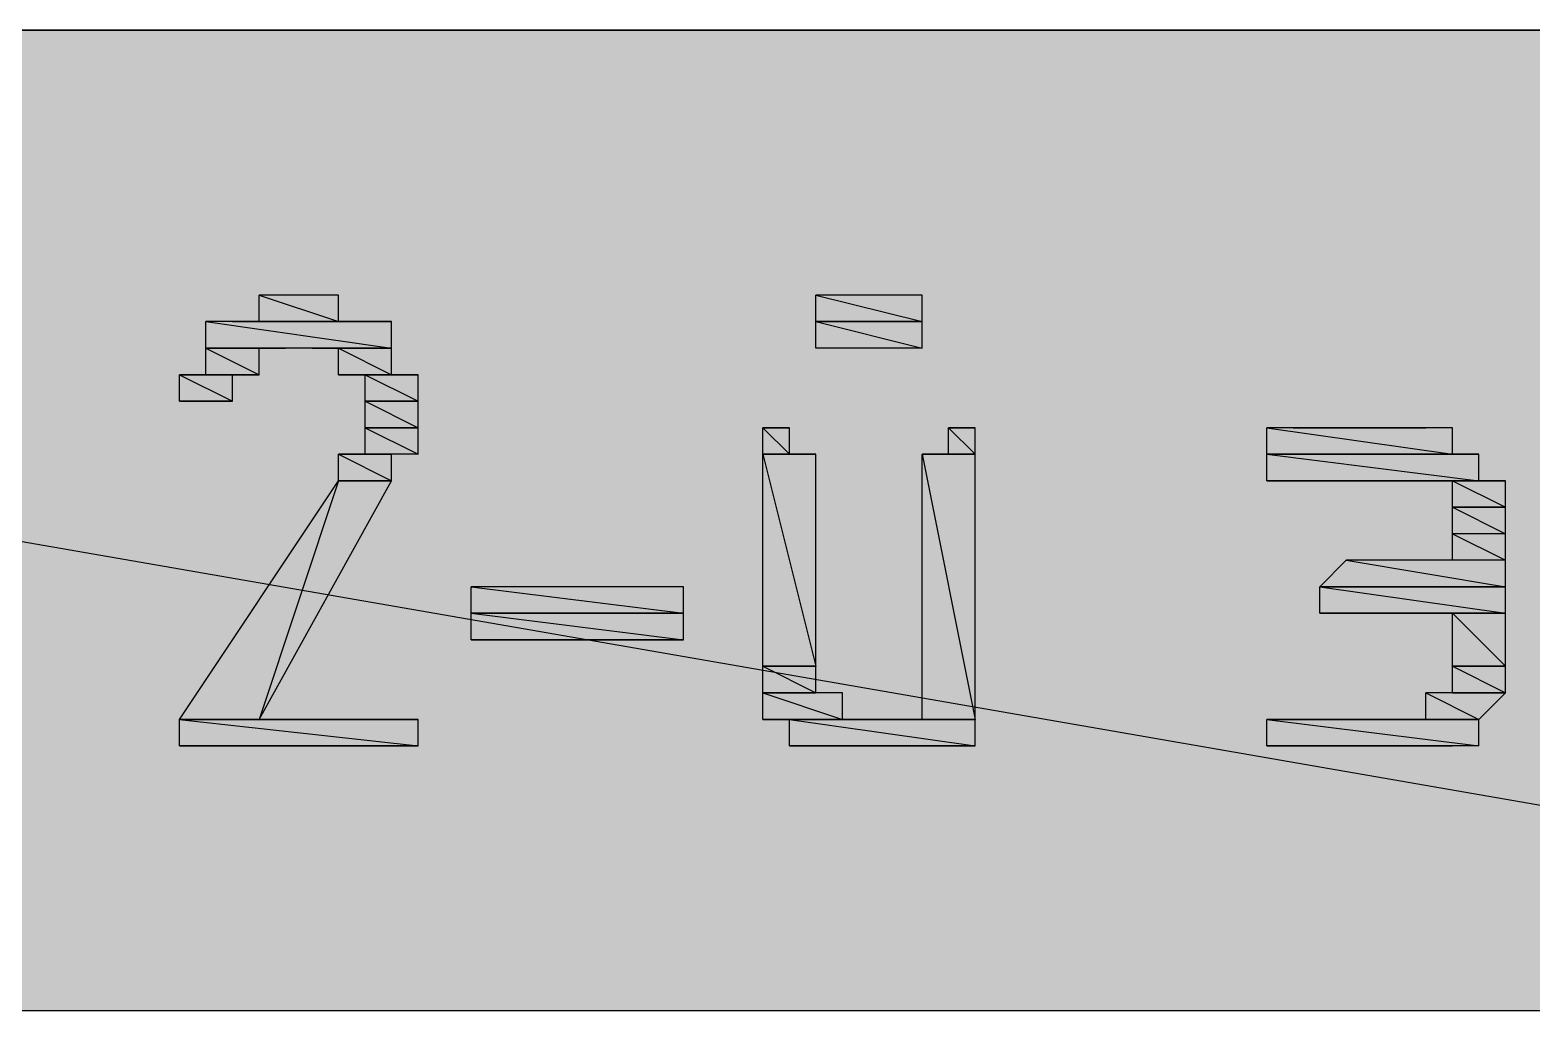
# Model space of a CAD drawing. Header units: millimetres. Extents: x 0 to 420, y 0 to 297.
# Drawn here: x 112.029 to 114.427, y 177.123 to 178.689 of the extents above; entities that cross this region are included whole.
import ezdxf

# ---------------------------------------------------------------- set-up
doc = ezdxf.new("R2010")
doc.units = ezdxf.units.MM
doc.layers.get('0').update_dxf_attribs({"linetype": 'CONTINUOUS'})

msp = doc.modelspace()

# ---------------------------------------------------------------- hatches: boundary and pattern name
at = {"true_color": 0x000007}
h = msp.add_hatch(color=0, dxfattribs=at)
h.paths.add_polyline_path([(116.332001, 178.688999), (107.315001, 178.688999), (116.332001, 177.122666)], flags=0)
h.paths.add_polyline_path([(107.315001, 178.688999), (116.332001, 177.122666), (107.315001, 177.122666)], flags=0)
h = msp.add_hatch(color=0, dxfattribs=at)
h.paths.add_polyline_path([(112.522001, 178.265666), (112.395001, 178.265666), (112.522001, 178.223333)], flags=0)
h.paths.add_polyline_path([(112.395001, 178.265666), (112.522001, 178.223333), (112.395001, 178.223333)], flags=0)
h = msp.add_hatch(color=0, dxfattribs=at)
h.paths.add_polyline_path([(113.453335, 178.265666), (113.284001, 178.265666), (113.453335, 178.223333)], flags=0)
h.paths.add_polyline_path([(113.284001, 178.265666), (113.453335, 178.223333), (113.284001, 178.223333)], flags=0)
h.paths.add_polyline_path([(113.453335, 178.223333), (113.284001, 178.223333)], flags=0)
h.paths.add_polyline_path([(113.284001, 178.223333), (113.453335, 178.223333)], flags=0)
h.paths.add_polyline_path([(113.453335, 178.223333), (113.284001, 178.223333)], flags=0)
h.paths.add_polyline_path([(113.453335, 178.223333), (113.284001, 178.223333)], flags=0)
h.paths.add_polyline_path([(113.284001, 178.223333), (113.453335, 178.223333)], flags=0)
h.paths.add_polyline_path([(113.453335, 178.223333), (113.284001, 178.223333)], flags=0)
h = msp.add_hatch(color=0, dxfattribs=at)
h.paths.add_polyline_path([(112.606668, 178.223333), (112.310335, 178.223333), (112.606668, 178.180999)], flags=0)
h.paths.add_polyline_path([(112.310335, 178.223333), (112.606668, 178.180999), (112.310335, 178.180999)], flags=0)
h = msp.add_hatch(color=0, dxfattribs=at)
h.paths.add_polyline_path([(112.564335, 178.223333), (112.395001, 178.223333)], flags=0)
h.paths.add_polyline_path([(112.395001, 178.223333), (112.564335, 178.223333), (112.352668, 178.223333)], flags=0)
h.paths.add_polyline_path([(112.564335, 178.223333), (112.352668, 178.223333)], flags=0)
h.paths.add_polyline_path([(112.352668, 178.223333), (112.564335, 178.223333)], flags=0)
h = msp.add_hatch(color=0, dxfattribs=at)
h.paths.add_polyline_path([(112.606668, 178.223333), (112.352668, 178.223333)], flags=0)
h.paths.add_polyline_path([(112.606668, 178.223333), (112.352668, 178.223333), (112.564335, 178.223333)], flags=0)
h = msp.add_hatch(color=0, dxfattribs=at)
h.paths.add_polyline_path([(113.453335, 178.223333), (113.284001, 178.223333), (113.453335, 178.180999)], flags=0)
h.paths.add_polyline_path([(113.284001, 178.223333), (113.453335, 178.180999), (113.284001, 178.180999)], flags=0)
h = msp.add_hatch(color=0, dxfattribs=at)
h.paths.add_polyline_path([(112.310335, 178.180999), (112.437335, 178.180999)], flags=0)
h.paths.add_polyline_path([(112.437335, 178.180999), (112.310335, 178.180999)], flags=0)
h = msp.add_hatch(color=0, dxfattribs=at)
h.paths.add_polyline_path([(112.310335, 178.180999), (112.437335, 178.180999)], flags=0)
h.paths.add_polyline_path([(112.437335, 178.180999), (112.310335, 178.180999)], flags=0)
h = msp.add_hatch(color=0, dxfattribs=at)
h.paths.add_polyline_path([(112.395001, 178.180999), (112.310335, 178.180999), (112.395001, 178.138666)], flags=0)
h.paths.add_polyline_path([(112.310335, 178.180999), (112.395001, 178.138666), (112.310335, 178.138666)], flags=0)
h = msp.add_hatch(color=0, dxfattribs=at)
h.paths.add_polyline_path([(112.479668, 178.180999), (112.606668, 178.180999)], flags=0)
h.paths.add_polyline_path([(112.606668, 178.180999), (112.479668, 178.180999)], flags=0)
h = msp.add_hatch(color=0, dxfattribs=at)
h.paths.add_polyline_path([(112.522001, 178.180999), (112.606668, 178.180999)], flags=0)
h.paths.add_polyline_path([(112.606668, 178.180999), (112.522001, 178.180999)], flags=0)
h = msp.add_hatch(color=0, dxfattribs=at)
h.paths.add_polyline_path([(112.606668, 178.180999), (112.522001, 178.180999), (112.606668, 178.138666)], flags=0)
h.paths.add_polyline_path([(112.522001, 178.180999), (112.606668, 178.138666), (112.522001, 178.138666)], flags=0)
h = msp.add_hatch(color=0, dxfattribs=at)
h.paths.add_polyline_path([(112.395001, 178.138666), (112.310335, 178.138666), (112.352668, 178.138666)], flags=0)
h.paths.add_polyline_path([(112.310335, 178.138666), (112.352668, 178.138666), (112.268001, 178.138666)], flags=0)
h = msp.add_hatch(color=0, dxfattribs=at)
h.paths.add_polyline_path([(112.268001, 178.138666), (112.352668, 178.138666)], flags=0)
h.paths.add_polyline_path([(112.352668, 178.138666), (112.268001, 178.138666)], flags=0)
h = msp.add_hatch(color=0, dxfattribs=at)
h.paths.add_polyline_path([(112.352668, 178.138666), (112.268001, 178.138666), (112.352668, 178.096333)], flags=0)
h.paths.add_polyline_path([(112.268001, 178.138666), (112.352668, 178.096333), (112.268001, 178.096333)], flags=0)
h = msp.add_hatch(color=0, dxfattribs=at)
h.paths.add_polyline_path([(112.310335, 178.138666), (112.395001, 178.138666)], flags=0)
h.paths.add_polyline_path([(112.395001, 178.138666), (112.310335, 178.138666)], flags=0)
h = msp.add_hatch(color=0, dxfattribs=at)
h.paths.add_polyline_path([(112.649001, 178.138666), (112.522001, 178.138666)], flags=0)
h.paths.add_polyline_path([(112.649001, 178.138666), (112.522001, 178.138666), (112.606668, 178.138666)], flags=0)
h = msp.add_hatch(color=0, dxfattribs=at)
h.paths.add_polyline_path([(112.564335, 178.138666), (112.649001, 178.138666)], flags=0)
h.paths.add_polyline_path([(112.649001, 178.138666), (112.564335, 178.138666)], flags=0)
h = msp.add_hatch(color=0, dxfattribs=at)
h.paths.add_polyline_path([(112.564335, 178.138666), (112.649001, 178.138666)], flags=0)
h.paths.add_polyline_path([(112.649001, 178.138666), (112.564335, 178.138666)], flags=0)
h = msp.add_hatch(color=0, dxfattribs=at)
h.paths.add_polyline_path([(112.649001, 178.138666), (112.564335, 178.138666), (112.649001, 178.096333)], flags=0)
h.paths.add_polyline_path([(112.564335, 178.138666), (112.649001, 178.096333), (112.564335, 178.096333)], flags=0)
h = msp.add_hatch(color=0, dxfattribs=at)
h.paths.add_polyline_path([(112.268001, 178.096333), (112.352668, 178.096333)], flags=0)
h.paths.add_polyline_path([(112.352668, 178.096333), (112.268001, 178.096333)], flags=0)
h = msp.add_hatch(color=0, dxfattribs=at)
h.paths.add_polyline_path([(112.352668, 178.096333), (112.268001, 178.096333)], flags=0)
h.paths.add_polyline_path([(112.268001, 178.096333), (112.352668, 178.096333), (112.310335, 178.096333)], flags=0)
h = msp.add_hatch(color=0, dxfattribs=at)
h.paths.add_polyline_path([(112.564335, 178.096333), (112.649001, 178.096333)], flags=0)
h.paths.add_polyline_path([(112.649001, 178.096333), (112.564335, 178.096333)], flags=0)
h = msp.add_hatch(color=0, dxfattribs=at)
h.paths.add_polyline_path([(112.564335, 178.096333), (112.649001, 178.096333)], flags=0)
h.paths.add_polyline_path([(112.649001, 178.096333), (112.564335, 178.096333)], flags=0)
h = msp.add_hatch(color=0, dxfattribs=at)
h.paths.add_polyline_path([(112.649001, 178.096333), (112.564335, 178.096333), (112.649001, 178.053999)], flags=0)
h.paths.add_polyline_path([(112.564335, 178.096333), (112.649001, 178.053999), (112.564335, 178.053999)], flags=0)
h.paths.add_polyline_path([(112.649001, 178.053999), (112.564335, 178.053999)], flags=0)
h.paths.add_polyline_path([(112.564335, 178.053999), (112.649001, 178.053999)], flags=0)
h.paths.add_polyline_path([(112.649001, 178.053999), (112.564335, 178.053999)], flags=0)
h.paths.add_polyline_path([(112.649001, 178.053999), (112.564335, 178.053999)], flags=0)
h.paths.add_polyline_path([(112.564335, 178.053999), (112.649001, 178.053999)], flags=0)
h.paths.add_polyline_path([(112.649001, 178.053999), (112.564335, 178.053999)], flags=0)
h = msp.add_hatch(color=0, dxfattribs=at)
h.paths.add_polyline_path([(112.649001, 178.053999), (112.564335, 178.053999), (112.649001, 178.011666)], flags=0)
h.paths.add_polyline_path([(112.564335, 178.053999), (112.649001, 178.011666), (112.564335, 178.011666)], flags=0)
h = msp.add_hatch(color=0, dxfattribs=at)
h.paths.add_polyline_path([(113.199335, 178.053999), (113.241668, 178.053999)], flags=0)
h.paths.add_polyline_path([(113.241668, 178.053999), (113.199335, 178.053999)], flags=0)
h = msp.add_hatch(color=0, dxfattribs=at)
h.paths.add_polyline_path([(113.241668, 178.053999), (113.199335, 178.053999), (113.241668, 178.011666)], flags=0)
h.paths.add_polyline_path([(113.199335, 178.053999), (113.241668, 178.011666), (113.199335, 178.011666)], flags=0)
h = msp.add_hatch(color=0, dxfattribs=at)
h.paths.add_polyline_path([(113.495668, 178.053999), (113.538001, 178.053999)], flags=0)
h.paths.add_polyline_path([(113.538001, 178.053999), (113.495668, 178.053999)], flags=0)
h = msp.add_hatch(color=0, dxfattribs=at)
h.paths.add_polyline_path([(113.538001, 178.053999), (113.495668, 178.053999), (113.538001, 178.011666)], flags=0)
h.paths.add_polyline_path([(113.495668, 178.053999), (113.538001, 178.011666), (113.495668, 178.011666)], flags=0)
h = msp.add_hatch(color=0, dxfattribs=at)
h.paths.add_polyline_path([(114.300001, 178.053999), (114.003668, 178.053999), (114.300001, 178.011666)], flags=0)
h.paths.add_polyline_path([(114.003668, 178.053999), (114.300001, 178.011666), (114.003668, 178.011666)], flags=0)
h = msp.add_hatch(color=0, dxfattribs=at)
h.paths.add_polyline_path([(114.046001, 178.053999), (114.257668, 178.053999)], flags=0)
h.paths.add_polyline_path([(114.257668, 178.053999), (114.046001, 178.053999)], flags=0)
h = msp.add_hatch(color=0, dxfattribs=at)
h.paths.add_polyline_path([(112.606668, 178.011666), (112.564335, 178.011666)], flags=0)
h.paths.add_polyline_path([(112.564335, 178.011666), (112.606668, 178.011666)], flags=0)
h.paths.add_polyline_path([(112.606668, 178.011666), (112.564335, 178.011666)], flags=0)
h.paths.add_polyline_path([(112.606668, 178.011666), (112.564335, 178.011666), (112.522001, 178.011666)], flags=0)
h = msp.add_hatch(color=0, dxfattribs=at)
h.paths.add_polyline_path([(112.606668, 178.011666), (112.522001, 178.011666), (112.606668, 177.969333)], flags=0)
h.paths.add_polyline_path([(112.522001, 178.011666), (112.606668, 177.969333), (112.522001, 177.969333)], flags=0)
h.paths.add_polyline_path([(112.606668, 177.969333), (112.522001, 177.969333)], flags=0)
h.paths.add_polyline_path([(112.522001, 177.969333), (112.606668, 177.969333)], flags=0)
h = msp.add_hatch(color=0, dxfattribs=at)
h.paths.add_polyline_path([(113.284001, 178.011666), (113.199335, 178.011666)], flags=0)
h.paths.add_polyline_path([(113.284001, 178.011666), (113.199335, 178.011666), (113.241668, 178.011666)], flags=0)
h = msp.add_hatch(color=0, dxfattribs=at)
h.paths.add_polyline_path([(113.284001, 178.011666), (113.199335, 178.011666), (113.284001, 177.672999)], flags=0)
h.paths.add_polyline_path([(113.199335, 178.011666), (113.284001, 177.672999), (113.199335, 177.672999)], flags=0)
h.paths.add_polyline_path([(113.284001, 177.672999), (113.199335, 177.672999)], flags=0)
h.paths.add_polyline_path([(113.199335, 177.672999), (113.284001, 177.672999)], flags=0)
h.paths.add_polyline_path([(113.284001, 177.672999), (113.199335, 177.672999)], flags=0)
h.paths.add_polyline_path([(113.284001, 177.672999), (113.199335, 177.672999)], flags=0)
h = msp.add_hatch(color=0, dxfattribs=at)
h.paths.add_polyline_path([(113.453335, 178.011666), (113.538001, 178.011666)], flags=0)
h.paths.add_polyline_path([(113.538001, 178.011666), (113.453335, 178.011666)], flags=0)
h = msp.add_hatch(color=0, dxfattribs=at)
h.paths.add_polyline_path([(113.538001, 178.011666), (113.453335, 178.011666), (113.538001, 177.588333)], flags=0)
h.paths.add_polyline_path([(113.453335, 178.011666), (113.538001, 177.588333), (113.453335, 177.588333)], flags=0)
h = msp.add_hatch(color=0, dxfattribs=at)
h.paths.add_polyline_path([(114.342335, 178.011666), (114.003668, 178.011666)], flags=0)
h.paths.add_polyline_path([(114.003668, 178.011666), (114.342335, 178.011666)], flags=0)
h.paths.add_polyline_path([(114.342335, 178.011666), (114.003668, 178.011666)], flags=0)
h.paths.add_polyline_path([(114.342335, 178.011666), (114.003668, 178.011666), (114.300001, 178.011666)], flags=0)
h = msp.add_hatch(color=0, dxfattribs=at)
h.paths.add_polyline_path([(114.342335, 178.011666), (114.003668, 178.011666), (114.342335, 177.969333)], flags=0)
h.paths.add_polyline_path([(114.003668, 178.011666), (114.342335, 177.969333), (114.003668, 177.969333)], flags=0)
h.paths.add_polyline_path([(114.342335, 177.969333), (114.003668, 177.969333), (114.046001, 177.969333)], flags=0)
h = msp.add_hatch(color=0, dxfattribs=at)
h.paths.add_polyline_path([(112.606668, 177.969333), (112.522001, 177.969333), (112.395001, 177.588333)], flags=0)
h.paths.add_polyline_path([(112.522001, 177.969333), (112.395001, 177.588333), (112.268001, 177.588333)], flags=0)
for points in [[(114.003668, 177.969333), (114.342335, 177.969333)], [(112.733668, 177.715333), (113.072335, 177.715333)]]:
    msp.add_hatch(color=0, dxfattribs=at).paths.add_polyline_path(points, flags=0)
h = msp.add_hatch(color=0, dxfattribs=at)
h.paths.add_polyline_path([(114.384668, 177.969333), (114.257668, 177.969333)], flags=0)
h.paths.add_polyline_path([(114.384668, 177.969333), (114.257668, 177.969333), (114.342335, 177.969333)], flags=0)
h = msp.add_hatch(color=0, dxfattribs=at)
h.paths.add_polyline_path([(114.384668, 177.969333), (114.300001, 177.969333), (114.384668, 177.926999)], flags=0)
h.paths.add_polyline_path([(114.300001, 177.969333), (114.384668, 177.926999), (114.300001, 177.926999)], flags=0)
h.paths.add_polyline_path([(114.384668, 177.926999), (114.300001, 177.926999)], flags=0)
h.paths.add_polyline_path([(114.300001, 177.926999), (114.384668, 177.926999)], flags=0)
h.paths.add_polyline_path([(114.384668, 177.926999), (114.300001, 177.926999)], flags=0)
h.paths.add_polyline_path([(114.384668, 177.926999), (114.300001, 177.926999)], flags=0)
h.paths.add_polyline_path([(114.300001, 177.926999), (114.384668, 177.926999)], flags=0)
h.paths.add_polyline_path([(114.384668, 177.926999), (114.300001, 177.926999)], flags=0)
h = msp.add_hatch(color=0, dxfattribs=at)
h.paths.add_polyline_path([(114.384668, 177.926999), (114.300001, 177.926999), (114.384668, 177.884666)], flags=0)
h.paths.add_polyline_path([(114.300001, 177.926999), (114.384668, 177.884666), (114.300001, 177.884666)], flags=0)
h = msp.add_hatch(color=0, dxfattribs=at)
h.paths.add_polyline_path([(114.384668, 177.884666), (114.300001, 177.884666), (114.384668, 177.842333)], flags=0)
h.paths.add_polyline_path([(114.300001, 177.884666), (114.384668, 177.842333), (114.300001, 177.842333)], flags=0)
h = msp.add_hatch(color=0, dxfattribs=at)
h.paths.add_polyline_path([(114.384668, 177.842333), (114.130668, 177.842333), (114.384668, 177.799999)], flags=0)
h.paths.add_polyline_path([(114.130668, 177.842333), (114.384668, 177.799999), (114.088335, 177.799999)], flags=0)
h.paths.add_polyline_path([(114.384668, 177.799999), (114.088335, 177.799999)], flags=0)
h.paths.add_polyline_path([(114.088335, 177.799999), (114.384668, 177.799999)], flags=0)
h.paths.add_polyline_path([(114.384668, 177.799999), (114.088335, 177.799999)], flags=0)
h.paths.add_polyline_path([(114.384668, 177.799999), (114.088335, 177.799999)], flags=0)
h = msp.add_hatch(color=0, dxfattribs=at)
h.paths.add_polyline_path([(113.072335, 177.799999), (112.733668, 177.799999), (113.072335, 177.757666)], flags=0)
h.paths.add_polyline_path([(112.733668, 177.799999), (113.072335, 177.757666), (112.733668, 177.757666)], flags=0)
h.paths.add_polyline_path([(113.072335, 177.757666), (112.733668, 177.757666)], flags=0)
h.paths.add_polyline_path([(112.733668, 177.757666), (113.072335, 177.757666)], flags=0)
h.paths.add_polyline_path([(113.072335, 177.757666), (112.733668, 177.757666)], flags=0)
h.paths.add_polyline_path([(113.072335, 177.757666), (112.733668, 177.757666)], flags=0)
h.paths.add_polyline_path([(112.733668, 177.757666), (113.072335, 177.757666)], flags=0)
h.paths.add_polyline_path([(113.072335, 177.757666), (112.733668, 177.757666)], flags=0)
h = msp.add_hatch(color=0, dxfattribs=at)
h.paths.add_polyline_path([(114.384668, 177.799999), (114.088335, 177.799999), (114.384668, 177.757666)], flags=0)
h.paths.add_polyline_path([(114.088335, 177.799999), (114.384668, 177.757666), (114.088335, 177.757666)], flags=0)
h.paths.add_polyline_path([(114.384668, 177.757666), (114.088335, 177.757666)], flags=0)
h.paths.add_polyline_path([(114.088335, 177.757666), (114.384668, 177.757666)], flags=0)
h = msp.add_hatch(color=0, dxfattribs=at)
h.paths.add_polyline_path([(113.072335, 177.757666), (112.733668, 177.757666), (113.072335, 177.715333)], flags=0)
h.paths.add_polyline_path([(112.733668, 177.757666), (113.072335, 177.715333), (112.733668, 177.715333)], flags=0)
h.paths.add_polyline_path([(113.072335, 177.715333), (112.733668, 177.715333), (112.776001, 177.715333)], flags=0)
h = msp.add_hatch(color=0, dxfattribs=at)
h.paths.add_polyline_path([(114.384668, 177.757666), (114.088335, 177.757666)], flags=0)
h.paths.add_polyline_path([(114.088335, 177.757666), (114.384668, 177.757666), (114.130668, 177.757666)], flags=0)
h = msp.add_hatch(color=0, dxfattribs=at)
h.paths.add_polyline_path([(114.384668, 177.757666), (114.300001, 177.757666), (114.384668, 177.672999)], flags=0)
h.paths.add_polyline_path([(114.300001, 177.757666), (114.384668, 177.672999), (114.300001, 177.672999)], flags=0)
h.paths.add_polyline_path([(114.384668, 177.672999), (114.300001, 177.672999)], flags=0)
h.paths.add_polyline_path([(114.300001, 177.672999), (114.384668, 177.672999)], flags=0)
h.paths.add_polyline_path([(114.384668, 177.672999), (114.300001, 177.672999)], flags=0)
h.paths.add_polyline_path([(114.384668, 177.672999), (114.300001, 177.672999)], flags=0)
h = msp.add_hatch(color=0, dxfattribs=at)
h.paths.add_polyline_path([(113.284001, 177.672999), (113.199335, 177.672999), (113.284001, 177.630666)], flags=0)
h.paths.add_polyline_path([(113.199335, 177.672999), (113.284001, 177.630666), (113.199335, 177.630666)], flags=0)
h.paths.add_polyline_path([(113.284001, 177.630666), (113.199335, 177.630666)], flags=0)
h.paths.add_polyline_path([(113.199335, 177.630666), (113.284001, 177.630666)], flags=0)
h.paths.add_polyline_path([(113.284001, 177.630666), (113.199335, 177.630666)], flags=0)
h.paths.add_polyline_path([(113.284001, 177.630666), (113.199335, 177.630666)], flags=0)
h = msp.add_hatch(color=0, dxfattribs=at)
h.paths.add_polyline_path([(114.384668, 177.672999), (114.300001, 177.672999), (114.384668, 177.630666)], flags=0)
h.paths.add_polyline_path([(114.300001, 177.672999), (114.384668, 177.630666), (114.300001, 177.630666)], flags=0)
h.paths.add_polyline_path([(114.384668, 177.630666), (114.300001, 177.630666)], flags=0)
h.paths.add_polyline_path([(114.300001, 177.630666), (114.384668, 177.630666)], flags=0)
h.paths.add_polyline_path([(114.384668, 177.630666), (114.300001, 177.630666)], flags=0)
h.paths.add_polyline_path([(114.384668, 177.630666), (114.300001, 177.630666)], flags=0)
h = msp.add_hatch(color=0, dxfattribs=at)
h.paths.add_polyline_path([(113.326335, 177.630666), (113.199335, 177.630666), (113.326335, 177.588333)], flags=0)
h.paths.add_polyline_path([(113.199335, 177.630666), (113.326335, 177.588333), (113.199335, 177.588333)], flags=0)
h = msp.add_hatch(color=0, dxfattribs=at)
h.paths.add_polyline_path([(114.384668, 177.630666), (114.257668, 177.630666), (114.342335, 177.588333)], flags=0)
h.paths.add_polyline_path([(114.257668, 177.630666), (114.342335, 177.588333), (114.257668, 177.588333)], flags=0)
h = msp.add_hatch(color=0, dxfattribs=at)
h.paths.add_polyline_path([(112.268001, 177.588333), (112.649001, 177.588333)], flags=0)
h.paths.add_polyline_path([(112.649001, 177.588333), (112.268001, 177.588333)], flags=0)
h.paths.add_polyline_path([(112.649001, 177.588333), (112.268001, 177.588333)], flags=0)
h.paths.add_polyline_path([(112.268001, 177.588333), (112.649001, 177.588333)], flags=0)
h = msp.add_hatch(color=0, dxfattribs=at)
h.paths.add_polyline_path([(112.649001, 177.588333), (112.268001, 177.588333), (112.649001, 177.545999)], flags=0)
h.paths.add_polyline_path([(112.268001, 177.588333), (112.649001, 177.545999), (112.268001, 177.545999)], flags=0)
h.paths.add_polyline_path([(112.649001, 177.545999), (112.268001, 177.545999)], flags=0)
h.paths.add_polyline_path([(112.268001, 177.545999), (112.649001, 177.545999)], flags=0)
h = msp.add_hatch(color=0, dxfattribs=at)
h.paths.add_polyline_path([(113.538001, 177.588333), (113.199335, 177.588333)], flags=0)
h.paths.add_polyline_path([(113.199335, 177.588333), (113.538001, 177.588333)], flags=0)
h.paths.add_polyline_path([(113.538001, 177.588333), (113.199335, 177.588333)], flags=0)
h.paths.add_polyline_path([(113.538001, 177.588333), (113.199335, 177.588333), (113.241668, 177.588333)], flags=0)
h = msp.add_hatch(color=0, dxfattribs=at)
h.paths.add_polyline_path([(113.538001, 177.588333), (113.241668, 177.588333), (113.538001, 177.545999)], flags=0)
h.paths.add_polyline_path([(113.241668, 177.588333), (113.538001, 177.545999), (113.241668, 177.545999)], flags=0)
h.paths.add_polyline_path([(113.538001, 177.545999), (113.241668, 177.545999)], flags=0)
h.paths.add_polyline_path([(113.241668, 177.545999), (113.538001, 177.545999)], flags=0)
h.paths.add_polyline_path([(113.538001, 177.545999), (113.284001, 177.545999)], flags=0)
h.paths.add_polyline_path([(113.538001, 177.545999), (113.284001, 177.545999)], flags=0)
h = msp.add_hatch(color=0, dxfattribs=at)
h.paths.add_polyline_path([(114.003668, 177.588333), (114.342335, 177.588333)], flags=0)
h.paths.add_polyline_path([(114.342335, 177.588333), (114.003668, 177.588333)], flags=0)
h.paths.add_polyline_path([(114.342335, 177.588333), (114.003668, 177.588333)], flags=0)
h.paths.add_polyline_path([(114.003668, 177.588333), (114.342335, 177.588333)], flags=0)
h = msp.add_hatch(color=0, dxfattribs=at)
h.paths.add_polyline_path([(114.342335, 177.588333), (114.003668, 177.588333), (114.342335, 177.545999)], flags=0)
h.paths.add_polyline_path([(114.003668, 177.588333), (114.342335, 177.545999), (114.003668, 177.545999)], flags=0)
h = msp.add_hatch(color=0, dxfattribs=at)
h.paths.add_polyline_path([(112.649001, 177.545999), (112.268001, 177.545999)], flags=0)
h.paths.add_polyline_path([(112.268001, 177.545999), (112.649001, 177.545999), (112.310335, 177.545999)], flags=0)
h = msp.add_hatch(color=0, dxfattribs=at)
h.paths.add_polyline_path([(112.310335, 177.545999), (112.606668, 177.545999)], flags=0)
h.paths.add_polyline_path([(112.606668, 177.545999), (112.310335, 177.545999)], flags=0)
h = msp.add_hatch(color=0, dxfattribs=at)
h.paths.add_polyline_path([(113.326335, 177.545999), (113.538001, 177.545999)], flags=0)
h.paths.add_polyline_path([(113.538001, 177.545999), (113.326335, 177.545999)], flags=0)
h = msp.add_hatch(color=0, dxfattribs=at)
h.paths.add_polyline_path([(114.003668, 177.545999), (114.300001, 177.545999)], flags=0)
h.paths.add_polyline_path([(114.300001, 177.545999), (114.003668, 177.545999)], flags=0)
h.paths.add_polyline_path([(114.300001, 177.545999), (114.003668, 177.545999)], flags=0)
h.paths.add_polyline_path([(114.003668, 177.545999), (114.300001, 177.545999)], flags=0)
h = msp.add_hatch(color=0, dxfattribs=at)
h.paths.add_polyline_path([(114.046001, 177.545999), (114.257668, 177.545999)], flags=0)
h.paths.add_polyline_path([(114.257668, 177.545999), (114.046001, 177.545999)], flags=0)

# ---------------------------------------------------------------- linework, layer by layer
at = {"color": 0, "true_color": 0x000007}
for points in [[(116.332001, 178.688999), (107.315001, 178.688999), (116.332001, 177.122666)], [(107.315001, 178.688999), (116.332001, 177.122666), (107.315001, 177.122666)], [(107.315001, 178.688999), (116.332001, 178.688999), (116.332001, 177.122666), (107.315001, 177.122666)], [(112.522001, 178.265666), (112.395001, 178.265666), (112.522001, 178.223333)], [(112.395001, 178.265666), (112.522001, 178.223333), (112.395001, 178.223333)], [(113.453335, 178.265666), (113.284001, 178.265666), (113.453335, 178.223333)], [(113.284001, 178.265666), (113.453335, 178.223333), (113.284001, 178.223333)], [(112.606668, 178.223333), (112.310335, 178.223333), (112.606668, 178.180999)], [(112.310335, 178.223333), (112.606668, 178.180999), (112.310335, 178.180999)], [(112.395001, 178.223333), (112.564335, 178.223333), (112.352668, 178.223333)], [(112.564335, 178.223333), (112.352668, 178.223333)], [(112.352668, 178.223333), (112.564335, 178.223333)], [(112.606668, 178.223333), (112.352668, 178.223333)], [(112.606668, 178.223333), (112.352668, 178.223333), (112.564335, 178.223333)], [(112.564335, 178.223333), (112.395001, 178.223333)], [(113.453335, 178.223333), (113.284001, 178.223333)], [(113.284001, 178.223333), (113.453335, 178.223333)], [(113.453335, 178.223333), (113.284001, 178.223333)], [(113.453335, 178.223333), (113.284001, 178.223333)], [(113.284001, 178.223333), (113.453335, 178.223333)], [(113.453335, 178.223333), (113.284001, 178.223333)], [(113.453335, 178.223333), (113.284001, 178.223333), (113.453335, 178.180999)], [(113.284001, 178.223333), (113.453335, 178.180999), (113.284001, 178.180999)], [(112.310335, 178.180999), (112.437335, 178.180999)], [(112.437335, 178.180999), (112.310335, 178.180999)], [(112.310335, 178.180999), (112.437335, 178.180999)], [(112.437335, 178.180999), (112.310335, 178.180999)], [(112.395001, 178.180999), (112.310335, 178.180999), (112.395001, 178.138666)], [(112.310335, 178.180999), (112.395001, 178.138666), (112.310335, 178.138666)], [(112.479668, 178.180999), (112.606668, 178.180999)], [(112.606668, 178.180999), (112.479668, 178.180999)], [(112.522001, 178.180999), (112.606668, 178.180999)], [(112.606668, 178.180999), (112.522001, 178.180999)], [(112.606668, 178.180999), (112.522001, 178.180999), (112.606668, 178.138666)], [(112.522001, 178.180999), (112.606668, 178.138666), (112.522001, 178.138666)], [(112.310335, 178.138666), (112.352668, 178.138666), (112.268001, 178.138666)], [(112.268001, 178.138666), (112.352668, 178.138666)], [(112.352668, 178.138666), (112.268001, 178.138666)], [(112.352668, 178.138666), (112.268001, 178.138666), (112.352668, 178.096333)], [(112.268001, 178.138666), (112.352668, 178.096333), (112.268001, 178.096333)], [(112.310335, 178.138666), (112.395001, 178.138666)], [(112.395001, 178.138666), (112.310335, 178.138666)], [(112.395001, 178.138666), (112.310335, 178.138666), (112.352668, 178.138666)], [(112.649001, 178.138666), (112.522001, 178.138666)], [(112.649001, 178.138666), (112.522001, 178.138666), (112.606668, 178.138666)], [(112.564335, 178.138666), (112.649001, 178.138666)], [(112.649001, 178.138666), (112.564335, 178.138666)], [(112.564335, 178.138666), (112.649001, 178.138666)], [(112.649001, 178.138666), (112.564335, 178.138666)], [(112.649001, 178.138666), (112.564335, 178.138666), (112.649001, 178.096333)], [(112.564335, 178.138666), (112.649001, 178.096333), (112.564335, 178.096333)], [(112.268001, 178.096333), (112.352668, 178.096333)], [(112.352668, 178.096333), (112.268001, 178.096333)], [(112.352668, 178.096333), (112.268001, 178.096333)], [(112.268001, 178.096333), (112.352668, 178.096333), (112.310335, 178.096333)], [(112.564335, 178.096333), (112.649001, 178.096333)], [(112.649001, 178.096333), (112.564335, 178.096333)], [(112.564335, 178.096333), (112.649001, 178.096333)], [(112.649001, 178.096333), (112.564335, 178.096333)], [(112.649001, 178.096333), (112.564335, 178.096333), (112.649001, 178.053999)], [(112.564335, 178.096333), (112.649001, 178.053999), (112.564335, 178.053999)], [(112.649001, 178.053999), (112.564335, 178.053999)], [(112.564335, 178.053999), (112.649001, 178.053999)], [(112.649001, 178.053999), (112.564335, 178.053999)], [(112.649001, 178.053999), (112.564335, 178.053999)], [(112.564335, 178.053999), (112.649001, 178.053999)], [(112.649001, 178.053999), (112.564335, 178.053999)], [(112.649001, 178.053999), (112.564335, 178.053999), (112.649001, 178.011666)], [(112.564335, 178.053999), (112.649001, 178.011666), (112.564335, 178.011666)], [(113.199335, 178.053999), (113.241668, 178.053999)], [(113.241668, 178.053999), (113.199335, 178.053999)], [(113.241668, 178.053999), (113.199335, 178.053999), (113.241668, 178.011666)], [(113.199335, 178.053999), (113.241668, 178.011666), (113.199335, 178.011666)], [(113.495668, 178.053999), (113.538001, 178.053999)], [(113.538001, 178.053999), (113.495668, 178.053999)], [(113.538001, 178.053999), (113.495668, 178.053999), (113.538001, 178.011666)], [(113.495668, 178.053999), (113.538001, 178.011666), (113.495668, 178.011666)], [(114.300001, 178.053999), (114.003668, 178.053999), (114.300001, 178.011666)], [(114.003668, 178.053999), (114.300001, 178.011666), (114.003668, 178.011666)], [(114.046001, 178.053999), (114.257668, 178.053999)], [(114.257668, 178.053999), (114.046001, 178.053999)], [(112.606668, 178.011666), (112.564335, 178.011666), (112.522001, 178.011666)], [(112.606668, 178.011666), (112.522001, 178.011666), (112.606668, 177.969333)], [(112.522001, 178.011666), (112.606668, 177.969333), (112.522001, 177.969333)], [(112.606668, 178.011666), (112.564335, 178.011666)], [(112.564335, 178.011666), (112.606668, 178.011666)], [(112.606668, 178.011666), (112.564335, 178.011666)], [(113.284001, 178.011666), (113.199335, 178.011666)], [(113.284001, 178.011666), (113.199335, 178.011666), (113.241668, 178.011666)], [(113.284001, 178.011666), (113.199335, 178.011666), (113.284001, 177.672999)], [(113.199335, 178.011666), (113.284001, 177.672999), (113.199335, 177.672999)], [(113.453335, 178.011666), (113.538001, 178.011666)], [(113.538001, 178.011666), (113.453335, 178.011666)], [(113.538001, 178.011666), (113.453335, 178.011666), (113.538001, 177.588333)], [(113.453335, 178.011666), (113.538001, 177.588333), (113.453335, 177.588333)], [(114.342335, 178.011666), (114.003668, 178.011666)], [(114.003668, 178.011666), (114.342335, 178.011666)], [(114.342335, 178.011666), (114.003668, 178.011666)], [(114.342335, 178.011666), (114.003668, 178.011666), (114.300001, 178.011666)], [(114.342335, 178.011666), (114.003668, 178.011666), (114.342335, 177.969333)], [(114.003668, 178.011666), (114.342335, 177.969333), (114.003668, 177.969333)], [(112.522001, 177.969333), (112.395001, 177.588333), (112.268001, 177.588333)], [(112.606668, 177.969333), (112.522001, 177.969333), (112.395001, 177.588333)], [(112.606668, 177.969333), (112.522001, 177.969333)], [(112.522001, 177.969333), (112.606668, 177.969333)], [(114.342335, 177.969333), (114.003668, 177.969333), (114.046001, 177.969333)], [(114.003668, 177.969333), (114.342335, 177.969333)], [(114.384668, 177.969333), (114.257668, 177.969333)], [(114.384668, 177.969333), (114.257668, 177.969333), (114.342335, 177.969333)], [(114.384668, 177.969333), (114.300001, 177.969333), (114.384668, 177.926999)], [(114.300001, 177.969333), (114.384668, 177.926999), (114.300001, 177.926999)], [(114.384668, 177.926999), (114.300001, 177.926999)], [(114.300001, 177.926999), (114.384668, 177.926999)], [(114.384668, 177.926999), (114.300001, 177.926999)], [(114.384668, 177.926999), (114.300001, 177.926999)], [(114.300001, 177.926999), (114.384668, 177.926999)], [(114.384668, 177.926999), (114.300001, 177.926999)], [(114.384668, 177.926999), (114.300001, 177.926999), (114.384668, 177.884666)], [(114.300001, 177.926999), (114.384668, 177.884666), (114.300001, 177.884666)], [(114.384668, 177.884666), (114.300001, 177.884666), (114.384668, 177.842333)], [(114.300001, 177.884666), (114.384668, 177.842333), (114.300001, 177.842333)], [(114.130668, 177.842333), (114.384668, 177.799999), (114.088335, 177.799999)], [(114.384668, 177.842333), (114.130668, 177.842333), (114.384668, 177.799999)], [(113.072335, 177.799999), (112.733668, 177.799999), (113.072335, 177.757666)], [(112.733668, 177.799999), (113.072335, 177.757666), (112.733668, 177.757666)], [(114.384668, 177.799999), (114.088335, 177.799999)], [(114.088335, 177.799999), (114.384668, 177.799999)], [(114.384668, 177.799999), (114.088335, 177.799999)], [(114.384668, 177.799999), (114.088335, 177.799999)], [(114.384668, 177.799999), (114.088335, 177.799999), (114.384668, 177.757666)], [(114.088335, 177.799999), (114.384668, 177.757666), (114.088335, 177.757666)], [(113.072335, 177.757666), (112.733668, 177.757666)], [(112.733668, 177.757666), (113.072335, 177.757666)], [(113.072335, 177.757666), (112.733668, 177.757666)], [(113.072335, 177.757666), (112.733668, 177.757666)], [(112.733668, 177.757666), (113.072335, 177.757666)], [(113.072335, 177.757666), (112.733668, 177.757666)], [(113.072335, 177.757666), (112.733668, 177.757666), (113.072335, 177.715333)], [(112.733668, 177.757666), (113.072335, 177.715333), (112.733668, 177.715333)], [(114.384668, 177.757666), (114.088335, 177.757666)], [(114.088335, 177.757666), (114.384668, 177.757666)], [(114.384668, 177.757666), (114.088335, 177.757666)], [(114.088335, 177.757666), (114.384668, 177.757666), (114.130668, 177.757666)], [(114.384668, 177.757666), (114.300001, 177.757666), (114.384668, 177.672999)], [(114.300001, 177.757666), (114.384668, 177.672999), (114.300001, 177.672999)], [(113.072335, 177.715333), (112.733668, 177.715333), (112.776001, 177.715333)], [(112.733668, 177.715333), (113.072335, 177.715333)], [(113.284001, 177.672999), (113.199335, 177.672999)], [(113.199335, 177.672999), (113.284001, 177.672999)], [(113.284001, 177.672999), (113.199335, 177.672999)], [(113.284001, 177.672999), (113.199335, 177.672999)], [(113.284001, 177.672999), (113.199335, 177.672999), (113.284001, 177.630666)], [(113.199335, 177.672999), (113.284001, 177.630666), (113.199335, 177.630666)], [(114.384668, 177.672999), (114.300001, 177.672999)], [(114.300001, 177.672999), (114.384668, 177.672999)], [(114.384668, 177.672999), (114.300001, 177.672999)], [(114.384668, 177.672999), (114.300001, 177.672999)], [(114.384668, 177.672999), (114.300001, 177.672999), (114.384668, 177.630666)], [(114.300001, 177.672999), (114.384668, 177.630666), (114.300001, 177.630666)], [(113.284001, 177.630666), (113.199335, 177.630666)], [(113.199335, 177.630666), (113.284001, 177.630666)], [(113.284001, 177.630666), (113.199335, 177.630666)], [(113.284001, 177.630666), (113.199335, 177.630666)], [(113.326335, 177.630666), (113.199335, 177.630666), (113.326335, 177.588333)], [(113.199335, 177.630666), (113.326335, 177.588333), (113.199335, 177.588333)], [(114.384668, 177.630666), (114.257668, 177.630666), (114.342335, 177.588333)], [(114.257668, 177.630666), (114.342335, 177.588333), (114.257668, 177.588333)], [(114.384668, 177.630666), (114.300001, 177.630666)], [(114.300001, 177.630666), (114.384668, 177.630666)], [(114.384668, 177.630666), (114.300001, 177.630666)], [(114.384668, 177.630666), (114.300001, 177.630666)], [(112.268001, 177.588333), (112.649001, 177.588333)], [(112.649001, 177.588333), (112.268001, 177.588333)], [(112.649001, 177.588333), (112.268001, 177.588333)], [(112.268001, 177.588333), (112.649001, 177.588333)], [(112.649001, 177.588333), (112.268001, 177.588333), (112.649001, 177.545999)], [(112.268001, 177.588333), (112.649001, 177.545999), (112.268001, 177.545999)], [(113.538001, 177.588333), (113.199335, 177.588333)], [(113.199335, 177.588333), (113.538001, 177.588333)], [(113.538001, 177.588333), (113.199335, 177.588333)], [(113.538001, 177.588333), (113.199335, 177.588333), (113.241668, 177.588333)], [(113.538001, 177.588333), (113.241668, 177.588333), (113.538001, 177.545999)], [(113.241668, 177.588333), (113.538001, 177.545999), (113.241668, 177.545999)], [(114.003668, 177.588333), (114.342335, 177.588333)], [(114.342335, 177.588333), (114.003668, 177.588333)], [(114.342335, 177.588333), (114.003668, 177.588333)], [(114.003668, 177.588333), (114.342335, 177.588333)], [(114.342335, 177.588333), (114.003668, 177.588333), (114.342335, 177.545999)], [(114.003668, 177.588333), (114.342335, 177.545999), (114.003668, 177.545999)], [(112.649001, 177.545999), (112.268001, 177.545999)], [(112.268001, 177.545999), (112.649001, 177.545999)], [(112.649001, 177.545999), (112.268001, 177.545999)], [(112.268001, 177.545999), (112.649001, 177.545999), (112.310335, 177.545999)], [(112.310335, 177.545999), (112.606668, 177.545999)], [(112.606668, 177.545999), (112.310335, 177.545999)], [(113.538001, 177.545999), (113.241668, 177.545999)], [(113.241668, 177.545999), (113.538001, 177.545999)], [(113.538001, 177.545999), (113.284001, 177.545999)], [(113.538001, 177.545999), (113.284001, 177.545999)], [(113.326335, 177.545999), (113.538001, 177.545999)], [(113.538001, 177.545999), (113.326335, 177.545999)], [(114.003668, 177.545999), (114.300001, 177.545999)], [(114.300001, 177.545999), (114.003668, 177.545999)], [(114.300001, 177.545999), (114.003668, 177.545999)], [(114.003668, 177.545999), (114.300001, 177.545999)], [(114.046001, 177.545999), (114.257668, 177.545999)], [(114.257668, 177.545999), (114.046001, 177.545999)]]:
    msp.add_lwpolyline(points, close=True, dxfattribs=at)

doc.saveas('drawing.dxf')
